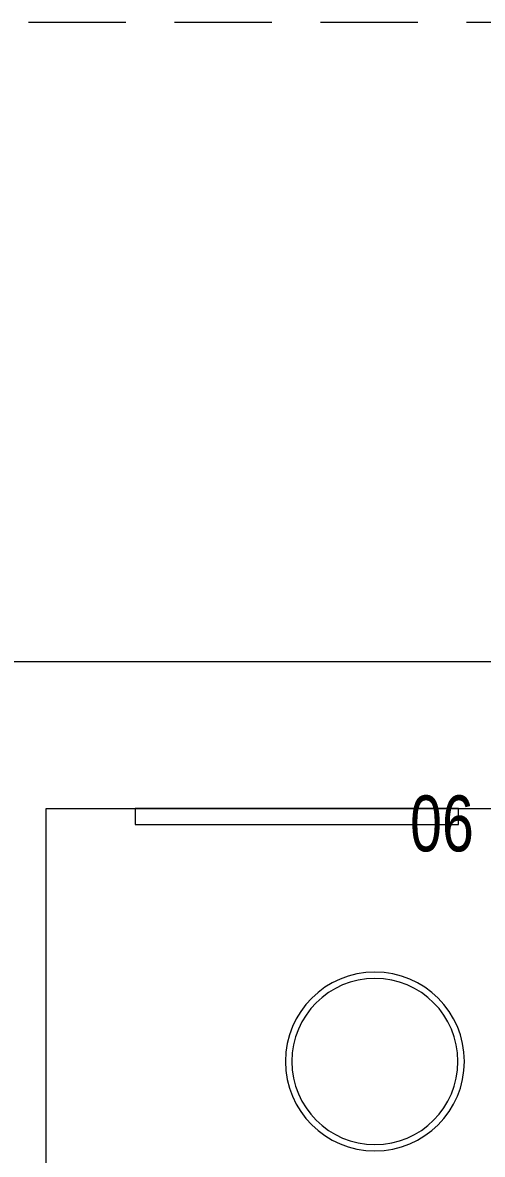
# Model space of a CAD drawing. Header units: millimetres. Extents: x -160614 to 59925, y -157025 to 0.
# Drawn here: x -56859 to -56140, y -94964 to -93193 of the extents above; entities that cross this region are included whole.
import ezdxf

# ---------------------------------------------------------------- set-up
doc = ezdxf.new("R2010")
doc.units = ezdxf.units.MM
doc.header["$LTSCALE"] = 8
doc.linetypes.add('HIDDEN', pattern=[9.525, 6.35, -3.175])
for name, color, linetype, lineweight in [('72_EGR_EQP_TAG', 9, 'Continuous', 5), ('LOADING', 9, 'Continuous', 5), ('Proj', 9, 'Continuous', 5), ('Walls', 9, 'Continuous', 5)]:
    doc.layers.add(name, color=color, linetype=linetype, lineweight=lineweight)
doc.styles.add('X3G_ENTITY_257CFD', font='swisscl.ttf', dxfattribs={"height": 200})

# ---------------------------------------------------------------- blocks, each defined once
blk = doc.blocks.new('WM00001-P')
at = {"layer": 'LOADING'}
for radius in [0.14, 0.13]:
    blk.add_circle((0, 0), radius, dxfattribs=at)
blk = doc.blocks.new('1stF')
at = {"layer": 'LOADING', "color": 9, "elevation": 0}
blk.add_lwpolyline([(-56683.1, -94422.6), (-56683.1, -94447.6), (-56177.1, -94447.6), (-56177.1, -94422.6), (-56683.1, -94422.6)], dxfattribs=at)
at = {"layer": 'Proj', "color": 9, "linetype": 'HIDDEN', "ltscale": 3, "elevation": 0.1}
blk.add_lwpolyline([(-23322.3, -93192.6), (-74742.3, -93192.6), (-74742.3, -117092.6), (-23322.3, -117092.6)], dxfattribs=at)
at = {"layer": 'Walls', "color": 9}
for p, q in [((-57092.6, -94192.6, 0.1), (-55998.8, -94192.6, 0.1)), ((-56822.3, -94422.6, 0.1), (-55998.8, -94422.6, 0.1)), ((-56822.3, -96842.6, 0.1), (-56822.3, -94422.6, 0.1))]:
    blk.add_line(p, q, dxfattribs=at)
at = {"layer": 'LOADING', "color": 9, "extrusion": (2.24019e-05, -2.26055e-18, -1), "xscale": 1000, "yscale": 1000, "zscale": 1000, "rotation": 180}
blk.add_blockref('WM00001-P', (56307.9, -94818.4, -1.2), dxfattribs=at)
at = {"layer": '72_EGR_EQP_TAG', "color": 9, "insert": (-56203, -94402.1, 0), "char_height": 87.47, "attachment_point": 2, "style": 'X3G_ENTITY_257CFD'}
blk.add_mtext('06', dxfattribs=at)

msp = doc.modelspace()

# ---------------------------------------------------------------- block references
at = {"layer": '72_EGR_EQP_TAG'}
msp.add_blockref('1stF', (0, 0), dxfattribs=at)

doc.saveas('drawing.dxf')
